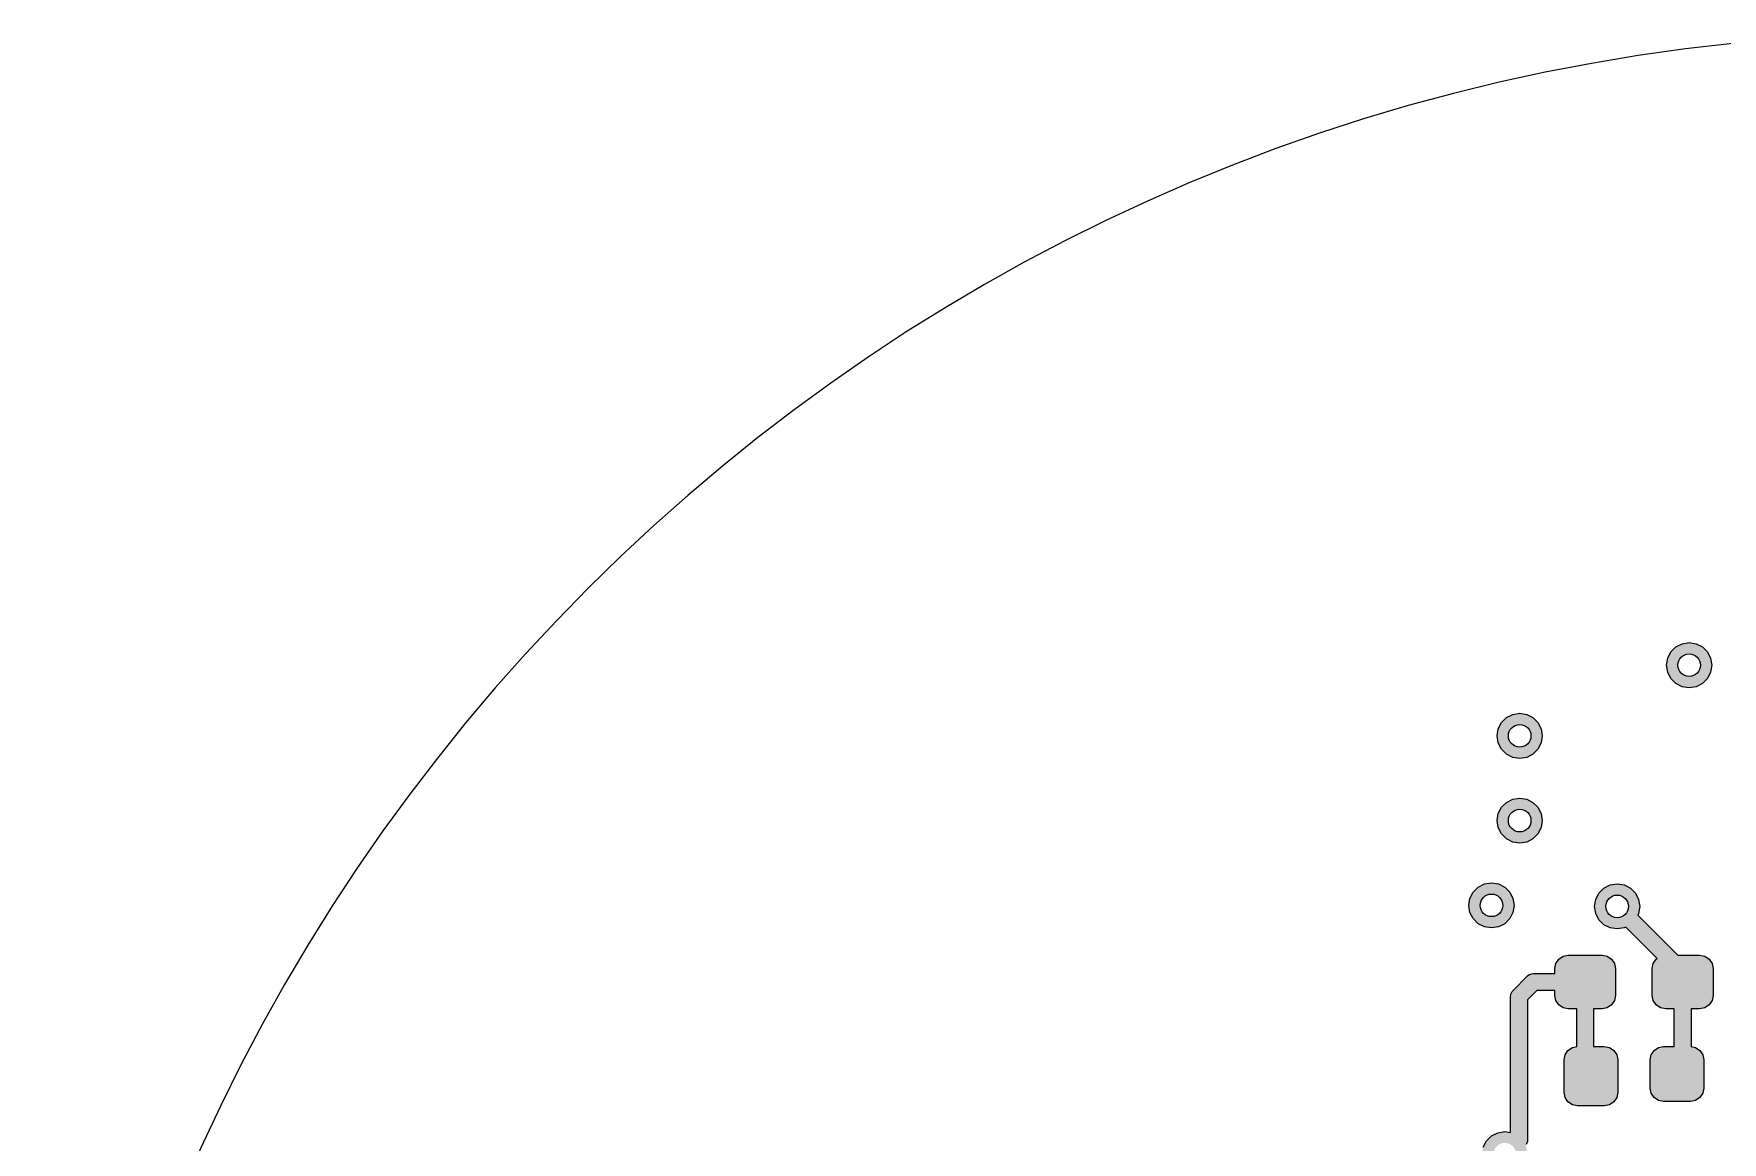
# Model space of a CAD drawing. Header units: millimetres. Extents: x -3894 to -3474, y -291 to 6.
# Drawn here: x -3842.08 to -3812.19, y -72.36 to -52.74 of the extents above; entities that cross this region are included whole.
import ezdxf

# ---------------------------------------------------------------- set-up
doc = ezdxf.new("R2010")
doc.units = ezdxf.units.MM
doc.layers.add('BLACK', color=7, linetype='Continuous')

msp = doc.modelspace()

# ---------------------------------------------------------------- hatches: boundary and pattern name
h = msp.add_hatch(color=256)
h.dxf.hatch_style = 1
h.paths.add_polyline_path([(-3814.988, -77.559), (-3815.007, -77.543), (-3815.052, -77.525), (-3815.076, -77.522), (-3818.711, -77.522), (-3818.767, -77.412), (-3818.856, -77.324), (-3818.967, -77.267), (-3819.091, -77.247), (-3819.215, -77.267), (-3819.326, -77.324), (-3819.415, -77.412), (-3819.471, -77.524), (-3819.491, -77.647), (-3819.471, -77.771), (-3819.415, -77.882), (-3819.326, -77.971), (-3819.215, -78.028), (-3819.091, -78.047), (-3818.967, -78.028), (-3818.856, -77.971), (-3818.767, -77.882), (-3818.711, -77.772), (-3815.128, -77.772), (-3814.668, -78.233), (-3814.668, -78.267), (-3814.671, -78.269), (-3814.687, -78.293), (-3814.693, -78.322), (-3814.693, -79.772), (-3814.687, -79.8), (-3814.671, -79.825), (-3814.647, -79.841), (-3814.618, -79.847), (-3814.468, -79.847), (-3814.439, -79.841), (-3814.415, -79.825), (-3814.399, -79.8), (-3814.393, -79.772), (-3814.393, -78.322), (-3814.399, -78.293), (-3814.415, -78.269), (-3814.418, -78.267), (-3814.418, -78.181), (-3814.42, -78.157), (-3814.426, -78.143), (-3814.439, -78.112), (-3814.454, -78.093)])
h.paths.add_polyline_path([(-3819.291, -77.647, -1), (-3818.891, -77.647, -1)], flags=16)
h.paths.add_polyline_path([(-3815.899, -68.04), (-3815.955, -67.928), (-3816.044, -67.84), (-3816.155, -67.783), (-3816.279, -67.763), (-3816.403, -67.783), (-3816.514, -67.84), (-3816.603, -67.928), (-3816.659, -68.04), (-3816.679, -68.163), (-3816.659, -68.287), (-3816.603, -68.398), (-3816.514, -68.487), (-3816.403, -68.544), (-3816.279, -68.563), (-3816.155, -68.544), (-3816.044, -68.487), (-3815.955, -68.398), (-3815.899, -68.287), (-3815.879, -68.163)])
h.paths.add_polyline_path([(-3816.079, -68.163, -1), (-3816.479, -68.163, -1)], flags=16)
h.paths.add_polyline_path([(-3815.379, -66.663), (-3815.399, -66.54), (-3815.455, -66.428), (-3815.544, -66.34), (-3815.655, -66.283), (-3815.779, -66.263), (-3815.903, -66.283), (-3816.014, -66.34), (-3816.103, -66.428), (-3816.159, -66.54), (-3816.179, -66.663), (-3816.159, -66.787), (-3816.103, -66.898), (-3816.014, -66.987), (-3815.903, -67.044), (-3815.779, -67.063), (-3815.655, -67.044), (-3815.544, -66.987), (-3815.455, -66.898), (-3815.399, -66.787)])
h.paths.add_polyline_path([(-3815.979, -66.663, -1), (-3815.579, -66.663, -1)], flags=16)
h.paths.add_polyline_path([(-3815.379, -65.163), (-3815.399, -65.04), (-3815.455, -64.928), (-3815.544, -64.84), (-3815.655, -64.783), (-3815.779, -64.763), (-3815.903, -64.783), (-3816.014, -64.84), (-3816.103, -64.928), (-3816.159, -65.04), (-3816.179, -65.163), (-3816.159, -65.287), (-3816.103, -65.398), (-3816.014, -65.487), (-3815.903, -65.544), (-3815.779, -65.563), (-3815.655, -65.544), (-3815.544, -65.487), (-3815.455, -65.398), (-3815.399, -65.287)])
h.paths.add_polyline_path([(-3815.979, -65.163, -1), (-3815.579, -65.163, -1)], flags=16)
h.paths.add_polyline_path([(-3812.399, -63.79), (-3812.455, -63.678), (-3812.544, -63.59), (-3812.655, -63.533), (-3812.779, -63.513), (-3812.903, -63.533), (-3813.014, -63.59), (-3813.103, -63.678), (-3813.159, -63.79), (-3813.179, -63.913), (-3813.159, -64.037), (-3813.103, -64.148), (-3813.014, -64.237), (-3812.903, -64.294), (-3812.779, -64.313), (-3812.655, -64.294), (-3812.544, -64.237), (-3812.455, -64.148), (-3812.399, -64.037), (-3812.379, -63.913)])
h.paths.add_polyline_path([(-3812.579, -63.913, -1), (-3812.979, -63.913, -1)], flags=16)
h.paths.add_polyline_path([(-3807.104, -64.426), (-3807.122, -64.335), (-3807.174, -64.258), (-3807.251, -64.206), (-3807.342, -64.188), (-3807.942, -64.188), (-3808.032, -64.206), (-3808.109, -64.258), (-3808.161, -64.335), (-3808.177, -64.413), (-3808.529, -64.413), (-3808.578, -64.418), (-3808.668, -64.456), (-3808.706, -64.487), (-3809.354, -65.135), (-3809.394, -65.128), (-3809.518, -65.148), (-3809.629, -65.205), (-3809.718, -65.293), (-3809.774, -65.405), (-3809.794, -65.528), (-3809.774, -65.652), (-3809.718, -65.763), (-3809.629, -65.852), (-3809.518, -65.909), (-3809.394, -65.928), (-3809.27, -65.909), (-3809.159, -65.852), (-3809.07, -65.763), (-3809.014, -65.652), (-3808.994, -65.528), (-3809, -65.488), (-3808.425, -64.913), (-3808.177, -64.913), (-3808.161, -64.992), (-3808.109, -65.069), (-3808.032, -65.12), (-3807.942, -65.138), (-3807.342, -65.138), (-3807.251, -65.12), (-3807.174, -65.069), (-3807.122, -64.992), (-3807.104, -64.901)])
h.paths.add_polyline_path([(-3809.194, -65.528, -1), (-3809.594, -65.528, -1)], flags=16)
h.paths.add_polyline_path([(-3806.929, -66.783), (-3807.04, -66.726), (-3807.164, -66.706), (-3807.288, -66.726), (-3807.399, -66.783), (-3807.488, -66.871), (-3807.544, -66.983), (-3807.564, -67.106), (-3807.544, -67.23), (-3807.488, -67.341), (-3807.399, -67.43), (-3807.288, -67.487), (-3807.164, -67.506), (-3807.04, -67.487), (-3806.929, -67.43), (-3806.84, -67.341), (-3806.784, -67.23), (-3806.764, -67.106), (-3806.784, -66.983), (-3806.84, -66.871)])
h.paths.add_polyline_path([(-3806.964, -67.106, -1), (-3807.364, -67.106, -1)], flags=16)
h.paths.add_polyline_path([(-3804.319, -64.557), (-3804.279, -64.563), (-3804.155, -64.544), (-3804.044, -64.487), (-3803.955, -64.398), (-3803.899, -64.287), (-3803.879, -64.163), (-3803.899, -64.04), (-3803.955, -63.928), (-3804.044, -63.84), (-3804.155, -63.783), (-3804.279, -63.763), (-3804.403, -63.783), (-3804.514, -63.84), (-3804.603, -63.928), (-3804.659, -64.04), (-3804.679, -64.163), (-3804.673, -64.203), (-3804.883, -64.413), (-3805.382, -64.413), (-3805.397, -64.335), (-3805.449, -64.258), (-3805.526, -64.206), (-3805.617, -64.188), (-3806.217, -64.188), (-3806.307, -64.206), (-3806.384, -64.258), (-3806.436, -64.335), (-3806.454, -64.426), (-3806.454, -64.901), (-3806.436, -64.992), (-3806.384, -65.069), (-3806.307, -65.12), (-3806.217, -65.138), (-3805.617, -65.138), (-3805.526, -65.12), (-3805.449, -65.069), (-3805.397, -64.992), (-3805.382, -64.913), (-3804.779, -64.913), (-3804.73, -64.909), (-3804.64, -64.871), (-3804.602, -64.84)])
h.paths.add_polyline_path([(-3804.479, -64.163, -1), (-3804.079, -64.163, -1)], flags=16)
h = msp.add_hatch(color=256)
h.dxf.hatch_style = 1
h.paths.add_polyline_path([(-3814.082, -69.282), (-3814.1, -69.191), (-3814.152, -69.114), (-3814.229, -69.062), (-3814.32, -69.044), (-3814.92, -69.044), (-3815.01, -69.062), (-3815.087, -69.114), (-3815.139, -69.191), (-3815.157, -69.282), (-3815.157, -69.369), (-3815.535, -69.369), (-3815.564, -69.372), (-3815.58, -69.379), (-3815.618, -69.395), (-3815.641, -69.413), (-3815.895, -69.667), (-3815.914, -69.69), (-3815.927, -69.722), (-3815.936, -69.744), (-3815.939, -69.773), (-3815.939, -72.184), (-3816.043, -72.167), (-3816.167, -72.187), (-3816.278, -72.244), (-3816.367, -72.332), (-3816.423, -72.444), (-3816.443, -72.567), (-3816.423, -72.691), (-3816.367, -72.802), (-3816.278, -72.891), (-3816.167, -72.948), (-3816.043, -72.967), (-3815.919, -72.948), (-3815.808, -72.891), (-3815.719, -72.802), (-3815.663, -72.691), (-3815.643, -72.567), (-3815.663, -72.444), (-3815.678, -72.413), (-3815.664, -72.397), (-3815.642, -72.343), (-3815.639, -72.313), (-3815.639, -69.836), (-3815.473, -69.669), (-3815.157, -69.669), (-3815.157, -69.757), (-3815.139, -69.848), (-3815.087, -69.925), (-3815.01, -69.976), (-3814.92, -69.994), (-3814.77, -69.994), (-3814.77, -70.662), (-3814.847, -70.677), (-3814.924, -70.729), (-3814.976, -70.806), (-3814.994, -70.897), (-3814.994, -71.472), (-3814.976, -71.563), (-3814.924, -71.64), (-3814.847, -71.691), (-3814.757, -71.709), (-3814.282, -71.709), (-3814.191, -71.691), (-3814.114, -71.64), (-3814.062, -71.563), (-3814.044, -71.472), (-3814.044, -70.897), (-3814.062, -70.806), (-3814.114, -70.729), (-3814.191, -70.677), (-3814.282, -70.659), (-3814.47, -70.659), (-3814.47, -69.994), (-3814.32, -69.994), (-3814.229, -69.976), (-3814.152, -69.925), (-3814.1, -69.848), (-3814.082, -69.757)])
h.paths.add_polyline_path([(-3815.843, -72.567, -1), (-3816.243, -72.567, -1)], flags=16)
h.paths.add_polyline_path([(-3812.357, -69.282), (-3812.375, -69.191), (-3812.427, -69.114), (-3812.504, -69.062), (-3812.595, -69.044), (-3812.979, -69.044), (-3813.689, -68.335), (-3813.674, -68.305), (-3813.654, -68.181), (-3813.674, -68.058), (-3813.73, -67.946), (-3813.819, -67.858), (-3813.93, -67.801), (-3814.054, -67.781), (-3814.178, -67.801), (-3814.289, -67.858), (-3814.378, -67.946), (-3814.434, -68.058), (-3814.454, -68.181), (-3814.434, -68.305), (-3814.378, -68.417), (-3814.289, -68.505), (-3814.178, -68.562), (-3814.054, -68.581), (-3813.93, -68.562), (-3813.901, -68.547), (-3813.345, -69.102), (-3813.362, -69.114), (-3813.414, -69.191), (-3813.432, -69.282), (-3813.432, -69.757), (-3813.414, -69.848), (-3813.362, -69.925), (-3813.285, -69.976), (-3813.195, -69.994), (-3813.045, -69.994), (-3813.045, -70.659), (-3813.233, -70.659), (-3813.323, -70.677), (-3813.4, -70.729), (-3813.452, -70.806), (-3813.47, -70.897), (-3813.47, -71.397), (-3813.452, -71.488), (-3813.4, -71.565), (-3813.323, -71.616), (-3813.233, -71.634), (-3812.758, -71.634), (-3812.667, -71.616), (-3812.59, -71.565), (-3812.538, -71.488), (-3812.52, -71.397), (-3812.52, -70.897), (-3812.538, -70.806), (-3812.59, -70.729), (-3812.667, -70.677), (-3812.745, -70.662), (-3812.745, -69.994), (-3812.595, -69.994), (-3812.504, -69.976), (-3812.427, -69.925), (-3812.375, -69.848), (-3812.357, -69.757)])
h.paths.add_polyline_path([(-3814.254, -68.181, -1), (-3813.854, -68.181, -1)], flags=16)

# ---------------------------------------------------------------- linework, layer by layer
at = {"layer": 'BLACK', "linetype": 'Continuous'}
for p, q in [((-3813.103, -63.678), (-3813.014, -63.59)), ((-3813.103, -63.678), (-3813.014, -63.59)), ((-3813.014, -63.59), (-3812.903, -63.533)), ((-3813.014, -63.59), (-3812.903, -63.533)), ((-3812.903, -63.533), (-3812.779, -63.513)), ((-3812.903, -63.533), (-3812.779, -63.513)), ((-3812.779, -63.513), (-3812.655, -63.533)), ((-3812.779, -63.513), (-3812.655, -63.533)), ((-3812.655, -63.533), (-3812.544, -63.59)), ((-3812.655, -63.533), (-3812.544, -63.59)), ((-3812.544, -63.59), (-3812.455, -63.678)), ((-3812.544, -63.59), (-3812.455, -63.678)), ((-3813.179, -63.913), (-3813.159, -63.79)), ((-3813.179, -63.913), (-3813.159, -63.79)), ((-3813.159, -64.037), (-3813.179, -63.913)), ((-3813.159, -64.037), (-3813.179, -63.913)), ((-3813.159, -63.79), (-3813.103, -63.678)), ((-3813.159, -63.79), (-3813.103, -63.678)), ((-3812.455, -63.678), (-3812.399, -63.79)), ((-3812.455, -63.678), (-3812.399, -63.79)), ((-3812.399, -63.79), (-3812.379, -63.913)), ((-3812.399, -63.79), (-3812.379, -63.913)), ((-3812.379, -63.913), (-3812.399, -64.037)), ((-3812.379, -63.913), (-3812.399, -64.037)), ((-3813.103, -64.148), (-3813.159, -64.037)), ((-3813.103, -64.148), (-3813.159, -64.037)), ((-3813.014, -64.237), (-3813.103, -64.148)), ((-3813.014, -64.237), (-3813.103, -64.148)), ((-3812.903, -64.294), (-3813.014, -64.237)), ((-3812.903, -64.294), (-3813.014, -64.237)), ((-3812.544, -64.237), (-3812.655, -64.294)), ((-3812.544, -64.237), (-3812.655, -64.294)), ((-3812.455, -64.148), (-3812.544, -64.237)), ((-3812.455, -64.148), (-3812.544, -64.237)), ((-3812.399, -64.037), (-3812.455, -64.148)), ((-3812.399, -64.037), (-3812.455, -64.148)), ((-3812.779, -64.313), (-3812.903, -64.294)), ((-3812.779, -64.313), (-3812.903, -64.294)), ((-3812.655, -64.294), (-3812.779, -64.313)), ((-3812.655, -64.294), (-3812.779, -64.313)), ((-3816.103, -64.928), (-3816.014, -64.84)), ((-3816.103, -64.928), (-3816.014, -64.84)), ((-3816.014, -64.84), (-3815.903, -64.783)), ((-3816.014, -64.84), (-3815.903, -64.783)), ((-3815.903, -64.783), (-3815.779, -64.763)), ((-3815.903, -64.783), (-3815.779, -64.763)), ((-3815.779, -64.763), (-3815.655, -64.783)), ((-3815.779, -64.763), (-3815.655, -64.783)), ((-3815.655, -64.783), (-3815.544, -64.84)), ((-3815.655, -64.783), (-3815.544, -64.84)), ((-3815.544, -64.84), (-3815.455, -64.928)), ((-3815.544, -64.84), (-3815.455, -64.928)), ((-3816.179, -65.163), (-3816.159, -65.04)), ((-3816.179, -65.163), (-3816.159, -65.04)), ((-3816.159, -65.04), (-3816.103, -64.928)), ((-3816.159, -65.04), (-3816.103, -64.928)), ((-3815.455, -64.928), (-3815.399, -65.04)), ((-3815.455, -64.928), (-3815.399, -65.04)), ((-3815.399, -65.04), (-3815.379, -65.163)), ((-3815.399, -65.04), (-3815.379, -65.163)), ((-3816.159, -65.287), (-3816.179, -65.163)), ((-3816.159, -65.287), (-3816.179, -65.163)), ((-3816.103, -65.398), (-3816.159, -65.287)), ((-3816.103, -65.398), (-3816.159, -65.287)), ((-3816.014, -65.487), (-3816.103, -65.398)), ((-3816.014, -65.487), (-3816.103, -65.398)), ((-3815.455, -65.398), (-3815.544, -65.487)), ((-3815.455, -65.398), (-3815.544, -65.487)), ((-3815.399, -65.287), (-3815.455, -65.398)), ((-3815.399, -65.287), (-3815.455, -65.398)), ((-3815.379, -65.163), (-3815.399, -65.287)), ((-3815.379, -65.163), (-3815.399, -65.287)), ((-3815.903, -65.544), (-3816.014, -65.487)), ((-3815.903, -65.544), (-3816.014, -65.487)), ((-3815.779, -65.563), (-3815.903, -65.544)), ((-3815.779, -65.563), (-3815.903, -65.544)), ((-3815.655, -65.544), (-3815.779, -65.563)), ((-3815.655, -65.544), (-3815.779, -65.563)), ((-3815.544, -65.487), (-3815.655, -65.544)), ((-3815.544, -65.487), (-3815.655, -65.544)), ((-3816.103, -66.428), (-3816.014, -66.34)), ((-3816.103, -66.428), (-3816.014, -66.34)), ((-3816.014, -66.34), (-3815.903, -66.283)), ((-3816.014, -66.34), (-3815.903, -66.283)), ((-3815.903, -66.283), (-3815.779, -66.263)), ((-3815.903, -66.283), (-3815.779, -66.263)), ((-3815.779, -66.263), (-3815.655, -66.283)), ((-3815.779, -66.263), (-3815.655, -66.283)), ((-3815.655, -66.283), (-3815.544, -66.34)), ((-3815.655, -66.283), (-3815.544, -66.34)), ((-3815.544, -66.34), (-3815.455, -66.428)), ((-3815.544, -66.34), (-3815.455, -66.428)), ((-3816.179, -66.663), (-3816.159, -66.54)), ((-3816.179, -66.663), (-3816.159, -66.54)), ((-3816.159, -66.54), (-3816.103, -66.428)), ((-3816.159, -66.54), (-3816.103, -66.428)), ((-3815.455, -66.428), (-3815.399, -66.54)), ((-3815.455, -66.428), (-3815.399, -66.54)), ((-3815.399, -66.54), (-3815.379, -66.663)), ((-3815.399, -66.54), (-3815.379, -66.663)), ((-3816.159, -66.787), (-3816.179, -66.663)), ((-3816.159, -66.787), (-3816.179, -66.663)), ((-3816.103, -66.898), (-3816.159, -66.787)), ((-3816.103, -66.898), (-3816.159, -66.787)), ((-3816.014, -66.987), (-3816.103, -66.898)), ((-3816.014, -66.987), (-3816.103, -66.898)), ((-3815.455, -66.898), (-3815.544, -66.987)), ((-3815.455, -66.898), (-3815.544, -66.987)), ((-3815.399, -66.787), (-3815.455, -66.898)), ((-3815.399, -66.787), (-3815.455, -66.898)), ((-3815.379, -66.663), (-3815.399, -66.787)), ((-3815.379, -66.663), (-3815.399, -66.787)), ((-3815.903, -67.044), (-3816.014, -66.987)), ((-3815.903, -67.044), (-3816.014, -66.987)), ((-3815.779, -67.063), (-3815.903, -67.044)), ((-3815.779, -67.063), (-3815.903, -67.044)), ((-3815.655, -67.044), (-3815.779, -67.063)), ((-3815.655, -67.044), (-3815.779, -67.063)), ((-3815.544, -66.987), (-3815.655, -67.044)), ((-3815.544, -66.987), (-3815.655, -67.044)), ((-3816.514, -67.84), (-3816.403, -67.783)), ((-3816.514, -67.84), (-3816.403, -67.783)), ((-3816.403, -67.783), (-3816.279, -67.763)), ((-3816.403, -67.783), (-3816.279, -67.763)), ((-3816.279, -67.763), (-3816.155, -67.783)), ((-3816.279, -67.763), (-3816.155, -67.783)), ((-3816.155, -67.783), (-3816.044, -67.84)), ((-3816.155, -67.783), (-3816.044, -67.84)), ((-3814.289, -67.858), (-3814.178, -67.801)), ((-3814.289, -67.858), (-3814.178, -67.801)), ((-3814.178, -67.801), (-3814.054, -67.781)), ((-3814.178, -67.801), (-3814.054, -67.781)), ((-3814.054, -67.781), (-3813.93, -67.801)), ((-3814.054, -67.781), (-3813.93, -67.801)), ((-3813.93, -67.801), (-3813.819, -67.858)), ((-3813.93, -67.801), (-3813.819, -67.858)), ((-3816.679, -68.163), (-3816.659, -68.04)), ((-3816.679, -68.163), (-3816.659, -68.04)), ((-3816.659, -68.04), (-3816.603, -67.928)), ((-3816.659, -68.04), (-3816.603, -67.928)), ((-3816.603, -67.928), (-3816.514, -67.84)), ((-3816.603, -67.928), (-3816.514, -67.84)), ((-3816.044, -67.84), (-3815.955, -67.928)), ((-3816.044, -67.84), (-3815.955, -67.928)), ((-3815.955, -67.928), (-3815.899, -68.04)), ((-3815.955, -67.928), (-3815.899, -68.04)), ((-3815.899, -68.04), (-3815.879, -68.163)), ((-3815.899, -68.04), (-3815.879, -68.163)), ((-3814.454, -68.181), (-3814.434, -68.058)), ((-3814.454, -68.181), (-3814.434, -68.058)), ((-3814.434, -68.058), (-3814.378, -67.946)), ((-3814.434, -68.058), (-3814.378, -67.946)), ((-3814.378, -67.946), (-3814.289, -67.858)), ((-3814.378, -67.946), (-3814.289, -67.858)), ((-3813.819, -67.858), (-3813.73, -67.946)), ((-3813.819, -67.858), (-3813.73, -67.946)), ((-3813.73, -67.946), (-3813.674, -68.058)), ((-3813.73, -67.946), (-3813.674, -68.058)), ((-3813.674, -68.058), (-3813.654, -68.181)), ((-3813.674, -68.058), (-3813.654, -68.181)), ((-3816.659, -68.287), (-3816.679, -68.163)), ((-3816.659, -68.287), (-3816.679, -68.163)), ((-3816.603, -68.398), (-3816.659, -68.287)), ((-3816.603, -68.398), (-3816.659, -68.287)), ((-3816.514, -68.487), (-3816.603, -68.398)), ((-3816.514, -68.487), (-3816.603, -68.398)), ((-3815.955, -68.398), (-3816.044, -68.487)), ((-3815.955, -68.398), (-3816.044, -68.487)), ((-3815.899, -68.287), (-3815.955, -68.398)), ((-3815.899, -68.287), (-3815.955, -68.398)), ((-3815.879, -68.163), (-3815.899, -68.287)), ((-3815.879, -68.163), (-3815.899, -68.287)), ((-3814.434, -68.305), (-3814.454, -68.181)), ((-3814.434, -68.305), (-3814.454, -68.181)), ((-3814.378, -68.417), (-3814.434, -68.305)), ((-3814.378, -68.417), (-3814.434, -68.305)), ((-3814.289, -68.505), (-3814.378, -68.417)), ((-3814.289, -68.505), (-3814.378, -68.417)), ((-3813.674, -68.305), (-3813.689, -68.335)), ((-3813.674, -68.305), (-3813.689, -68.335)), ((-3813.689, -68.335), (-3812.979, -69.044)), ((-3813.689, -68.335), (-3812.979, -69.044)), ((-3813.654, -68.181), (-3813.674, -68.305)), ((-3813.654, -68.181), (-3813.674, -68.305)), ((-3816.403, -68.544), (-3816.514, -68.487)), ((-3816.403, -68.544), (-3816.514, -68.487)), ((-3816.279, -68.563), (-3816.403, -68.544)), ((-3816.279, -68.563), (-3816.403, -68.544)), ((-3816.155, -68.544), (-3816.279, -68.563)), ((-3816.155, -68.544), (-3816.279, -68.563)), ((-3816.044, -68.487), (-3816.155, -68.544)), ((-3816.044, -68.487), (-3816.155, -68.544)), ((-3814.178, -68.562), (-3814.289, -68.505)), ((-3814.178, -68.562), (-3814.289, -68.505)), ((-3814.054, -68.581), (-3814.178, -68.562)), ((-3814.054, -68.581), (-3814.178, -68.562)), ((-3813.93, -68.562), (-3814.054, -68.581)), ((-3813.93, -68.562), (-3814.054, -68.581)), ((-3813.901, -68.547), (-3813.93, -68.562)), ((-3813.901, -68.547), (-3813.93, -68.562)), ((-3813.345, -69.102), (-3813.901, -68.547)), ((-3813.345, -69.102), (-3813.901, -68.547)), ((-3815.157, -69.282), (-3815.139, -69.191)), ((-3815.157, -69.282), (-3815.139, -69.191)), ((-3815.157, -69.369), (-3815.157, -69.282)), ((-3815.157, -69.369), (-3815.157, -69.282)), ((-3815.139, -69.191), (-3815.087, -69.114)), ((-3815.139, -69.191), (-3815.087, -69.114)), ((-3815.087, -69.114), (-3815.01, -69.062)), ((-3815.087, -69.114), (-3815.01, -69.062)), ((-3815.01, -69.062), (-3814.92, -69.044)), ((-3815.01, -69.062), (-3814.92, -69.044)), ((-3814.92, -69.044), (-3814.32, -69.044)), ((-3814.92, -69.044), (-3814.32, -69.044)), ((-3814.32, -69.044), (-3814.229, -69.062)), ((-3814.32, -69.044), (-3814.229, -69.062)), ((-3814.229, -69.062), (-3814.152, -69.114)), ((-3814.229, -69.062), (-3814.152, -69.114)), ((-3814.152, -69.114), (-3814.1, -69.191)), ((-3814.152, -69.114), (-3814.1, -69.191)), ((-3814.1, -69.191), (-3814.082, -69.282)), ((-3814.1, -69.191), (-3814.082, -69.282)), ((-3814.082, -69.282), (-3814.082, -69.757)), ((-3814.082, -69.282), (-3814.082, -69.757)), ((-3813.432, -69.282), (-3813.414, -69.191)), ((-3813.432, -69.282), (-3813.414, -69.191)), ((-3813.432, -69.757), (-3813.432, -69.282)), ((-3813.432, -69.757), (-3813.432, -69.282)), ((-3813.414, -69.191), (-3813.362, -69.114)), ((-3813.414, -69.191), (-3813.362, -69.114)), ((-3813.362, -69.114), (-3813.345, -69.102)), ((-3813.362, -69.114), (-3813.345, -69.102)), ((-3812.979, -69.044), (-3812.595, -69.044)), ((-3812.979, -69.044), (-3812.595, -69.044)), ((-3812.595, -69.044), (-3812.504, -69.062)), ((-3812.595, -69.044), (-3812.504, -69.062)), ((-3812.504, -69.062), (-3812.427, -69.114)), ((-3812.504, -69.062), (-3812.427, -69.114)), ((-3812.427, -69.114), (-3812.375, -69.191)), ((-3812.427, -69.114), (-3812.375, -69.191)), ((-3812.375, -69.191), (-3812.357, -69.282)), ((-3812.375, -69.191), (-3812.357, -69.282)), ((-3812.357, -69.282), (-3812.357, -69.757)), ((-3812.357, -69.282), (-3812.357, -69.757)), ((-3815.895, -69.667), (-3815.641, -69.413)), ((-3815.895, -69.667), (-3815.641, -69.413)), ((-3815.641, -69.413), (-3815.618, -69.395)), ((-3815.641, -69.413), (-3815.618, -69.395)), ((-3815.618, -69.395), (-3815.58, -69.379)), ((-3815.618, -69.395), (-3815.58, -69.379)), ((-3815.58, -69.379), (-3815.564, -69.372)), ((-3815.58, -69.379), (-3815.564, -69.372)), ((-3815.564, -69.372), (-3815.535, -69.369)), ((-3815.564, -69.372), (-3815.535, -69.369)), ((-3815.535, -69.369), (-3815.157, -69.369)), ((-3815.535, -69.369), (-3815.157, -69.369)), ((-3815.939, -69.773), (-3815.936, -69.744)), ((-3815.939, -69.773), (-3815.936, -69.744)), ((-3815.939, -72.184), (-3815.939, -69.773)), ((-3815.939, -72.184), (-3815.939, -69.773)), ((-3815.936, -69.744), (-3815.927, -69.722)), ((-3815.936, -69.744), (-3815.927, -69.722)), ((-3815.927, -69.722), (-3815.914, -69.69)), ((-3815.927, -69.722), (-3815.914, -69.69)), ((-3815.914, -69.69), (-3815.895, -69.667)), ((-3815.914, -69.69), (-3815.895, -69.667)), ((-3815.473, -69.669), (-3815.639, -69.836)), ((-3815.473, -69.669), (-3815.639, -69.836)), ((-3815.639, -69.836), (-3815.639, -72.313)), ((-3815.639, -69.836), (-3815.639, -72.313)), ((-3815.157, -69.669), (-3815.473, -69.669)), ((-3815.157, -69.669), (-3815.473, -69.669)), ((-3815.157, -69.757), (-3815.157, -69.669)), ((-3815.157, -69.757), (-3815.157, -69.669)), ((-3815.139, -69.848), (-3815.157, -69.757)), ((-3815.139, -69.848), (-3815.157, -69.757)), ((-3815.087, -69.925), (-3815.139, -69.848)), ((-3815.087, -69.925), (-3815.139, -69.848)), ((-3815.01, -69.976), (-3815.087, -69.925)), ((-3815.01, -69.976), (-3815.087, -69.925)), ((-3814.152, -69.925), (-3814.229, -69.976)), ((-3814.152, -69.925), (-3814.229, -69.976)), ((-3814.1, -69.848), (-3814.152, -69.925)), ((-3814.1, -69.848), (-3814.152, -69.925)), ((-3814.082, -69.757), (-3814.1, -69.848)), ((-3814.082, -69.757), (-3814.1, -69.848)), ((-3813.414, -69.848), (-3813.432, -69.757)), ((-3813.414, -69.848), (-3813.432, -69.757)), ((-3813.362, -69.925), (-3813.414, -69.848)), ((-3813.362, -69.925), (-3813.414, -69.848)), ((-3813.285, -69.976), (-3813.362, -69.925)), ((-3813.285, -69.976), (-3813.362, -69.925)), ((-3812.427, -69.925), (-3812.504, -69.976)), ((-3812.427, -69.925), (-3812.504, -69.976)), ((-3812.375, -69.848), (-3812.427, -69.925)), ((-3812.375, -69.848), (-3812.427, -69.925)), ((-3812.357, -69.757), (-3812.375, -69.848)), ((-3812.357, -69.757), (-3812.375, -69.848)), ((-3814.92, -69.994), (-3815.01, -69.976)), ((-3814.92, -69.994), (-3815.01, -69.976)), ((-3814.77, -69.994), (-3814.92, -69.994)), ((-3814.77, -69.994), (-3814.92, -69.994)), ((-3814.77, -70.662), (-3814.77, -69.994)), ((-3814.77, -70.662), (-3814.77, -69.994)), ((-3814.32, -69.994), (-3814.47, -69.994)), ((-3814.47, -69.994), (-3814.47, -70.659)), ((-3814.32, -69.994), (-3814.47, -69.994)), ((-3814.47, -69.994), (-3814.47, -70.659)), ((-3814.229, -69.976), (-3814.32, -69.994)), ((-3814.229, -69.976), (-3814.32, -69.994)), ((-3813.195, -69.994), (-3813.285, -69.976)), ((-3813.195, -69.994), (-3813.285, -69.976)), ((-3813.045, -69.994), (-3813.195, -69.994)), ((-3813.045, -69.994), (-3813.195, -69.994)), ((-3813.045, -70.659), (-3813.045, -69.994)), ((-3813.045, -70.659), (-3813.045, -69.994)), ((-3812.595, -69.994), (-3812.745, -69.994)), ((-3812.745, -69.994), (-3812.745, -70.662)), ((-3812.595, -69.994), (-3812.745, -69.994)), ((-3812.745, -69.994), (-3812.745, -70.662)), ((-3812.504, -69.976), (-3812.595, -69.994)), ((-3812.504, -69.976), (-3812.595, -69.994)), ((-3814.994, -70.897), (-3814.976, -70.806)), ((-3814.994, -70.897), (-3814.976, -70.806)), ((-3814.976, -70.806), (-3814.924, -70.729)), ((-3814.976, -70.806), (-3814.924, -70.729)), ((-3814.924, -70.729), (-3814.847, -70.677)), ((-3814.924, -70.729), (-3814.847, -70.677)), ((-3814.847, -70.677), (-3814.77, -70.662)), ((-3814.847, -70.677), (-3814.77, -70.662)), ((-3814.47, -70.659), (-3814.282, -70.659)), ((-3814.47, -70.659), (-3814.282, -70.659)), ((-3814.282, -70.659), (-3814.191, -70.677)), ((-3814.282, -70.659), (-3814.191, -70.677)), ((-3814.191, -70.677), (-3814.114, -70.729)), ((-3814.191, -70.677), (-3814.114, -70.729)), ((-3814.114, -70.729), (-3814.062, -70.806)), ((-3814.114, -70.729), (-3814.062, -70.806)), ((-3814.062, -70.806), (-3814.044, -70.897)), ((-3814.062, -70.806), (-3814.044, -70.897)), ((-3813.47, -70.897), (-3813.452, -70.806)), ((-3813.47, -70.897), (-3813.452, -70.806)), ((-3813.452, -70.806), (-3813.4, -70.729)), ((-3813.452, -70.806), (-3813.4, -70.729)), ((-3813.4, -70.729), (-3813.323, -70.677)), ((-3813.4, -70.729), (-3813.323, -70.677)), ((-3813.323, -70.677), (-3813.233, -70.659)), ((-3813.323, -70.677), (-3813.233, -70.659)), ((-3813.233, -70.659), (-3813.045, -70.659)), ((-3813.233, -70.659), (-3813.045, -70.659)), ((-3812.745, -70.662), (-3812.667, -70.677)), ((-3812.745, -70.662), (-3812.667, -70.677)), ((-3812.667, -70.677), (-3812.59, -70.729)), ((-3812.667, -70.677), (-3812.59, -70.729)), ((-3812.59, -70.729), (-3812.538, -70.806)), ((-3812.59, -70.729), (-3812.538, -70.806)), ((-3812.538, -70.806), (-3812.52, -70.897)), ((-3812.538, -70.806), (-3812.52, -70.897)), ((-3814.994, -71.472), (-3814.994, -70.897)), ((-3814.994, -71.472), (-3814.994, -70.897)), ((-3814.044, -70.897), (-3814.044, -71.472)), ((-3814.044, -70.897), (-3814.044, -71.472)), ((-3813.47, -71.397), (-3813.47, -70.897)), ((-3813.47, -71.397), (-3813.47, -70.897)), ((-3812.52, -70.897), (-3812.52, -71.397)), ((-3812.52, -70.897), (-3812.52, -71.397)), ((-3813.452, -71.488), (-3813.47, -71.397)), ((-3813.452, -71.488), (-3813.47, -71.397)), ((-3812.52, -71.397), (-3812.538, -71.488)), ((-3812.52, -71.397), (-3812.538, -71.488)), ((-3814.976, -71.563), (-3814.994, -71.472)), ((-3814.976, -71.563), (-3814.994, -71.472)), ((-3814.924, -71.64), (-3814.976, -71.563)), ((-3814.924, -71.64), (-3814.976, -71.563)), ((-3814.847, -71.691), (-3814.924, -71.64)), ((-3814.847, -71.691), (-3814.924, -71.64)), ((-3814.757, -71.709), (-3814.847, -71.691)), ((-3814.757, -71.709), (-3814.847, -71.691)), ((-3814.282, -71.709), (-3814.757, -71.709)), ((-3814.282, -71.709), (-3814.757, -71.709)), ((-3814.191, -71.691), (-3814.282, -71.709)), ((-3814.191, -71.691), (-3814.282, -71.709)), ((-3814.114, -71.64), (-3814.191, -71.691)), ((-3814.114, -71.64), (-3814.191, -71.691)), ((-3814.062, -71.563), (-3814.114, -71.64)), ((-3814.062, -71.563), (-3814.114, -71.64)), ((-3814.044, -71.472), (-3814.062, -71.563)), ((-3814.044, -71.472), (-3814.062, -71.563)), ((-3813.4, -71.565), (-3813.452, -71.488)), ((-3813.4, -71.565), (-3813.452, -71.488)), ((-3813.323, -71.616), (-3813.4, -71.565)), ((-3813.323, -71.616), (-3813.4, -71.565)), ((-3813.233, -71.634), (-3813.323, -71.616)), ((-3813.233, -71.634), (-3813.323, -71.616)), ((-3812.758, -71.634), (-3813.233, -71.634)), ((-3812.758, -71.634), (-3813.233, -71.634)), ((-3812.667, -71.616), (-3812.758, -71.634)), ((-3812.667, -71.616), (-3812.758, -71.634)), ((-3812.59, -71.565), (-3812.667, -71.616)), ((-3812.59, -71.565), (-3812.667, -71.616)), ((-3812.538, -71.488), (-3812.59, -71.565)), ((-3812.538, -71.488), (-3812.59, -71.565)), ((-3816.367, -72.332), (-3816.278, -72.244)), ((-3816.367, -72.332), (-3816.278, -72.244)), ((-3816.278, -72.244), (-3816.167, -72.187)), ((-3816.278, -72.244), (-3816.167, -72.187)), ((-3816.167, -72.187), (-3816.043, -72.167)), ((-3816.167, -72.187), (-3816.043, -72.167)), ((-3816.043, -72.167), (-3815.939, -72.184)), ((-3816.043, -72.167), (-3815.939, -72.184)), ((-3815.639, -72.313), (-3815.642, -72.343)), ((-3815.639, -72.313), (-3815.642, -72.343)), ((-3816.423, -72.444), (-3816.367, -72.332)), ((-3816.423, -72.444), (-3816.367, -72.332)), ((-3815.642, -72.343), (-3815.664, -72.397)), ((-3815.642, -72.343), (-3815.664, -72.397))]:
    msp.add_line(p, q, dxfattribs=at)
at = {"layer": 'BLACK'}
for centre in [(-3812.779, -63.913), (-3812.779, -63.913), (-3815.779, -65.163), (-3815.779, -65.163), (-3815.779, -66.663), (-3815.779, -66.663), (-3816.279, -68.163), (-3816.279, -68.163), (-3814.054, -68.181), (-3814.054, -68.181)]:
    msp.add_circle(centre, 0.2, dxfattribs=at)
msp.add_arc((-3808.579, -86.238), 33.5, 0, 180, dxfattribs=at)
msp.add_arc((-3808.579, -86.238), 33.5, 0, 180, dxfattribs=at)

doc.saveas('drawing.dxf')
